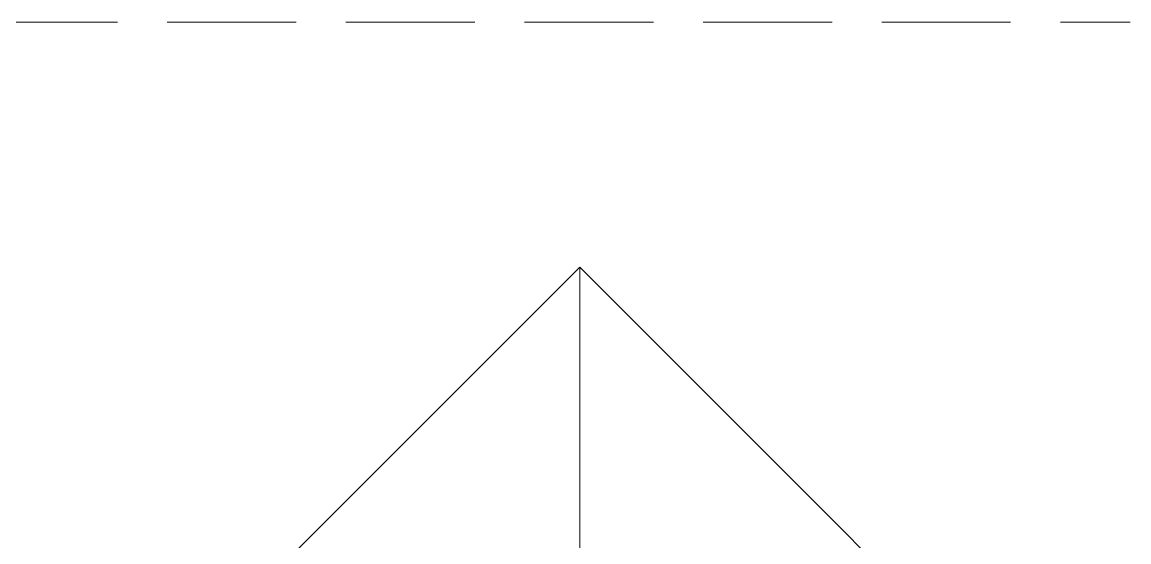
# Model space of a CAD drawing. Header units: millimetres. Extents: x -6000 to 12300, y -11438 to 14364.
# Drawn here: x 5573 to 7997, y -1399 to -261 of the extents above; entities that cross this region are included whole.
import ezdxf

# ---------------------------------------------------------------- set-up
doc = ezdxf.new("R2010")
doc.units = ezdxf.units.MM
doc.header["$MEASUREMENT"] = 0
doc.linetypes.add('Hidden Line', pattern=[391.222223, 282.222223, -109])
doc.layers.add('Shell - Roof', color=7, linetype='Continuous')
doc.layers.add('Shell - Roof_Pen_No__1', color=7, linetype='Continuous', lineweight=13)
doc.layers.add('Shell - Roof_Pen_No__92', color=7, linetype='Continuous', lineweight=13, true_color=0xbf8080)

# ---------------------------------------------------------------- blocks, each defined once
blk = doc.blocks.new('Dormer Pitched 17[1]_5')
at = {"layer": 'Shell - Roof_Pen_No__1', "linetype": 'Continuous', "flags": 128}
for points in [[(5594.5, -1997.9), (6794.5, -797.9)], [(6794.5, -797.9), (6794.5, -3139.8)], [(7994.5, -1997.9), (6794.5, -797.9)], [(5594.5, -1997.9), (5594.5, -3139.8)], [(7994.5, -1997.9), (7994.5, -3139.8)], [(5594.5, -3139.8), (6794.5, -3139.8), (7994.5, -3139.8)]]:
    blk.add_lwpolyline(points, dxfattribs=at)
blk = doc.blocks.new('Roof_1_5', base_point=(1200, -4561.4))
at = {"layer": 'Shell - Roof_Pen_No__92', "linetype": 'Hidden Line', "flags": 128}
blk.add_lwpolyline([(5500, -261.4), (8000, -261.4)], dxfattribs=at)
at = {"layer": 'Shell - Roof_Pen_No__1', "linetype": 'Continuous'}
blk.add_blockref('Dormer Pitched 17[1]_5', (0, 0), dxfattribs=at)

msp = doc.modelspace()

# ---------------------------------------------------------------- block references
at = {"layer": 'Shell - Roof', "color": 23, "linetype": 'Continuous', "lineweight": 13, "true_color": 0xbf8080}
msp.add_blockref('Roof_1_5', (1200, -4561.4), dxfattribs=at)

doc.saveas('drawing.dxf')
